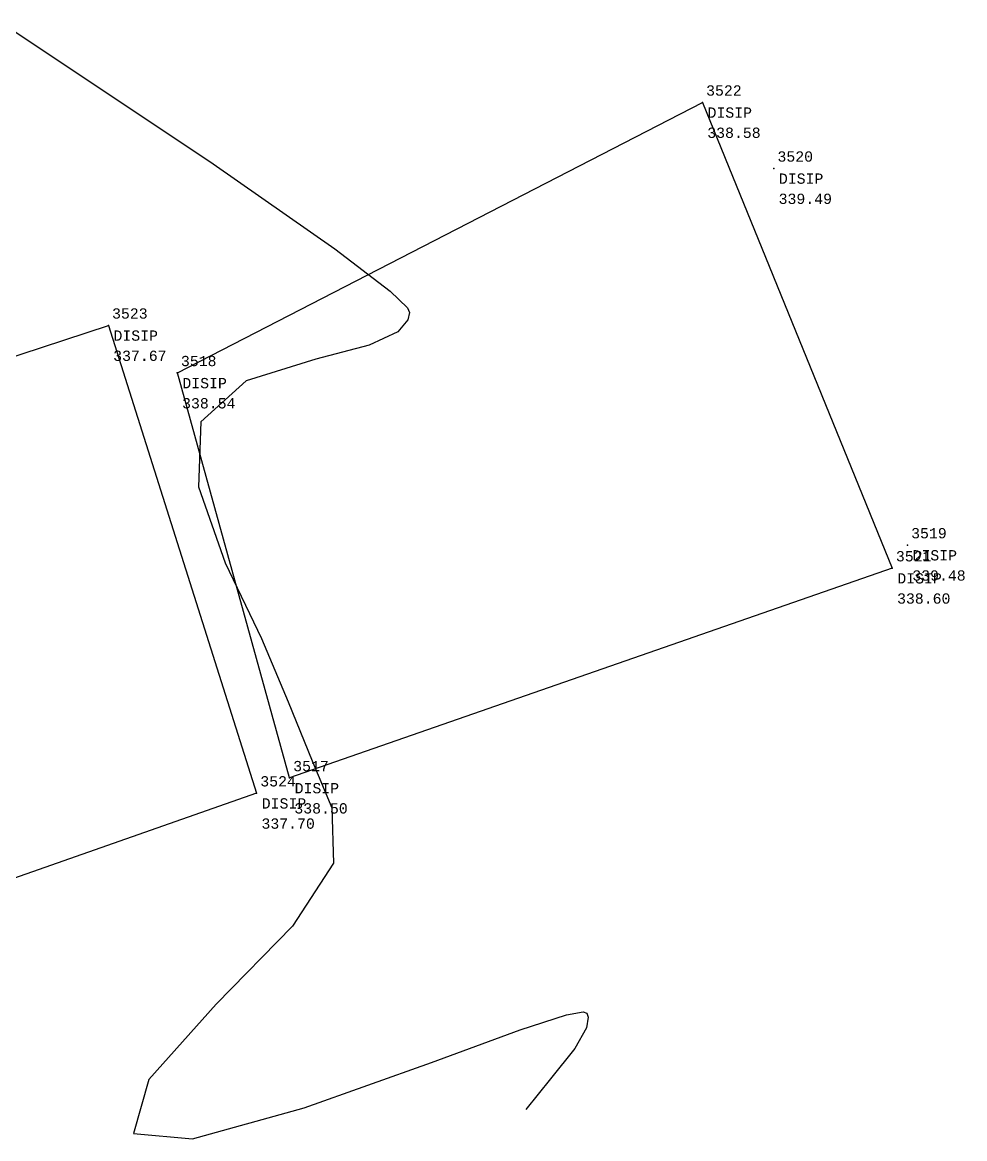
# Model space of a CAD drawing. Header units: metres. Extents: x 5050628 to 5051715, y 2427226 to 2427693.
# Drawn here: x 5051419.27 to 5051423.86, y 2427560.3 to 2427565.73 of the extents above; entities that cross this region are included whole.
import ezdxf
from ezdxf.enums import TextEntityAlignment as Align

# ---------------------------------------------------------------- set-up
doc = ezdxf.new("R2010")
doc.units = ezdxf.units.M
for name, color, linetype in [('C-TOPO-MINR-N', 11, 'Continuous'), ('CVL_PUNTO', 2, 'Continuous'), ('CVL_PUNTO_COR', 2, 'Continuous'), ('CVL_PUNTO_NUM', 2, 'Continuous'), ('Muro', 253, 'Continuous')]:
    doc.layers.add(name, color=color, linetype=linetype)
doc.styles.add('MONOTXT4', font='monotxt4.shx')

msp = doc.modelspace()

# ---------------------------------------------------------------- linework, layer by layer
at = {"layer": 'C-TOPO-MINR-N', "color": 32, "linetype": 'Continuous', "lineweight": -3}
msp.add_polyline3d([(5051419.1701, 2427565.726, 338.9655), (5051420.2033, 2427565.0384, 338.9655), (5051420.7944, 2427564.6257, 338.9655), (5051421.0635, 2427564.4188, 338.9655), (5051421.1468, 2427564.3377, 338.9655), (5051421.157, 2427564.3158, 338.9655), (5051421.1491, 2427564.2798, 338.9655), (5051421.1, 2427564.2208, 338.9655), (5051420.9608, 2427564.1561, 338.9655), (5051420.7012, 2427564.0892, 338.9655), (5051420.3622, 2427563.9835, 338.9655), (5051420.1423, 2427563.7844, 338.9655), (5051420.1313, 2427563.4682, 338.9655), (5051420.2605, 2427563.0983, 338.9655), (5051420.437, 2427562.731, 338.9655), (5051420.5679, 2427562.4228, 338.9655), (5051420.6838, 2427562.1365, 338.9655), (5051420.7802, 2427561.9071, 338.9655), (5051420.7884, 2427561.639, 338.9655), (5051420.5883, 2427561.3332, 338.9655), (5051420.2175, 2427560.9535, 338.9655), (5051419.8889, 2427560.588, 338.9655), (5051419.815, 2427560.3244, 338.9655), (5051420.1019, 2427560.2996, 338.9655), (5051420.6445, 2427560.4494, 338.9655), (5051421.2641, 2427560.6701, 338.9655), (5051421.695, 2427560.8281, 338.9655), (5051421.9203, 2427560.901, 338.9655), (5051422.0026, 2427560.9155, 338.9655), (5051422.019, 2427560.9099, 338.9655), (5051422.0269, 2427560.8905, 338.9655), (5051422.0184, 2427560.8387, 338.9655), (5051421.9607, 2427560.7385, 338.9655), (5051421.8431, 2427560.5905, 338.9655), (5051421.7235, 2427560.4417, 338.9655)], dxfattribs=at)
at = {"layer": 'CVL_PUNTO', "color": 4}
for p in [(5051422.582, 2427565.337, 339.05), (5051422.582, 2427565.337, 339.05), (5051422.929, 2427565.016, 339.955), (5051422.929, 2427565.016, 339.955), (5051419.693, 2427564.253, 338.133), (5051419.693, 2427564.253, 338.133), (5051420.028, 2427564.022, 339.002), (5051420.028, 2427564.022, 339.002), (5051423.579, 2427563.185, 339.951), (5051423.579, 2427563.185, 339.951), (5051423.505, 2427563.073, 339.067), (5051423.505, 2427563.073, 339.067), (5051420.574, 2427562.053, 338.963), (5051420.574, 2427562.053, 338.963), (5051420.414, 2427561.979, 338.167), (5051420.414, 2427561.979, 338.167)]:
    msp.add_point(p, dxfattribs=at)
at = {"layer": 'Muro', "flags": 128}
for points, elevation in [([(5051422.5828, 2427565.337), (5051423.505, 2427563.073), (5051420.574, 2427562.053), (5051420.0288, 2427564.022), (5051422.5828, 2427565.337)], 339.05), ([(5051419.693, 2427564.253), (5051420.414, 2427561.979), (5051417.291, 2427560.883), (5051416.704, 2427563.272), (5051419.693, 2427564.253)], 338.133)]:
    msp.add_lwpolyline(points, dxfattribs=dict(at, elevation=elevation))

# ---------------------------------------------------------------- texts
at = {"layer": 'CVL_PUNTO_COR', "color": 4, "style": 'MONOTXT4'}
for s, p in [('338.58', (5051422.6053, 2427565.2142, 339.05)), ('339.49', (5051422.9523, 2427564.8932, 339.955)), ('337.67', (5051419.7163, 2427564.1302, 338.133)), ('338.54', (5051420.0513, 2427563.8992, 339.002)), ('339.48', (5051423.6023, 2427563.0622, 339.951)), ('338.60', (5051423.5283, 2427562.9502, 339.067)), ('338.50', (5051420.5973, 2427561.9302, 338.963)), ('337.70', (5051420.4373, 2427561.8562, 338.167))]:
    msp.add_text(s, height=0.05, dxfattribs=at).set_placement(p, align=Align.TOP_LEFT)
at = {"layer": 'CVL_PUNTO_NUM', "color": 4, "style": 'MONOTXT4'}
for s, p in [('3522', (5051422.5997, 2427565.3547, 339.05)), ('3520', (5051422.9467, 2427565.0337, 339.955)), ('3523', (5051419.7107, 2427564.2707, 338.133)), ('3518', (5051420.0457, 2427564.0397, 339.002)), ('3519', (5051423.5967, 2427563.2027, 339.951)), ('3521', (5051423.5227, 2427563.0907, 339.067)), ('3517', (5051420.5917, 2427562.0707, 338.963)), ('3524', (5051420.4317, 2427561.9967, 338.167))]:
    msp.add_text(s, height=0.05, dxfattribs=at).set_placement(p, align=Align.BOTTOM_LEFT)
for p in [(5051422.6067, 2427565.3123, 339.05), (5051422.9537, 2427564.9913, 339.955), (5051419.7177, 2427564.2283, 338.133), (5051420.0527, 2427563.9973, 339.002), (5051423.6037, 2427563.1603, 339.951), (5051423.5297, 2427563.0483, 339.067), (5051420.5987, 2427562.0283, 338.963), (5051420.4387, 2427561.9543, 338.167)]:
    msp.add_text('DISIP', height=0.05, dxfattribs=at).set_placement(p, align=Align.TOP_LEFT)

doc.saveas('drawing.dxf')
